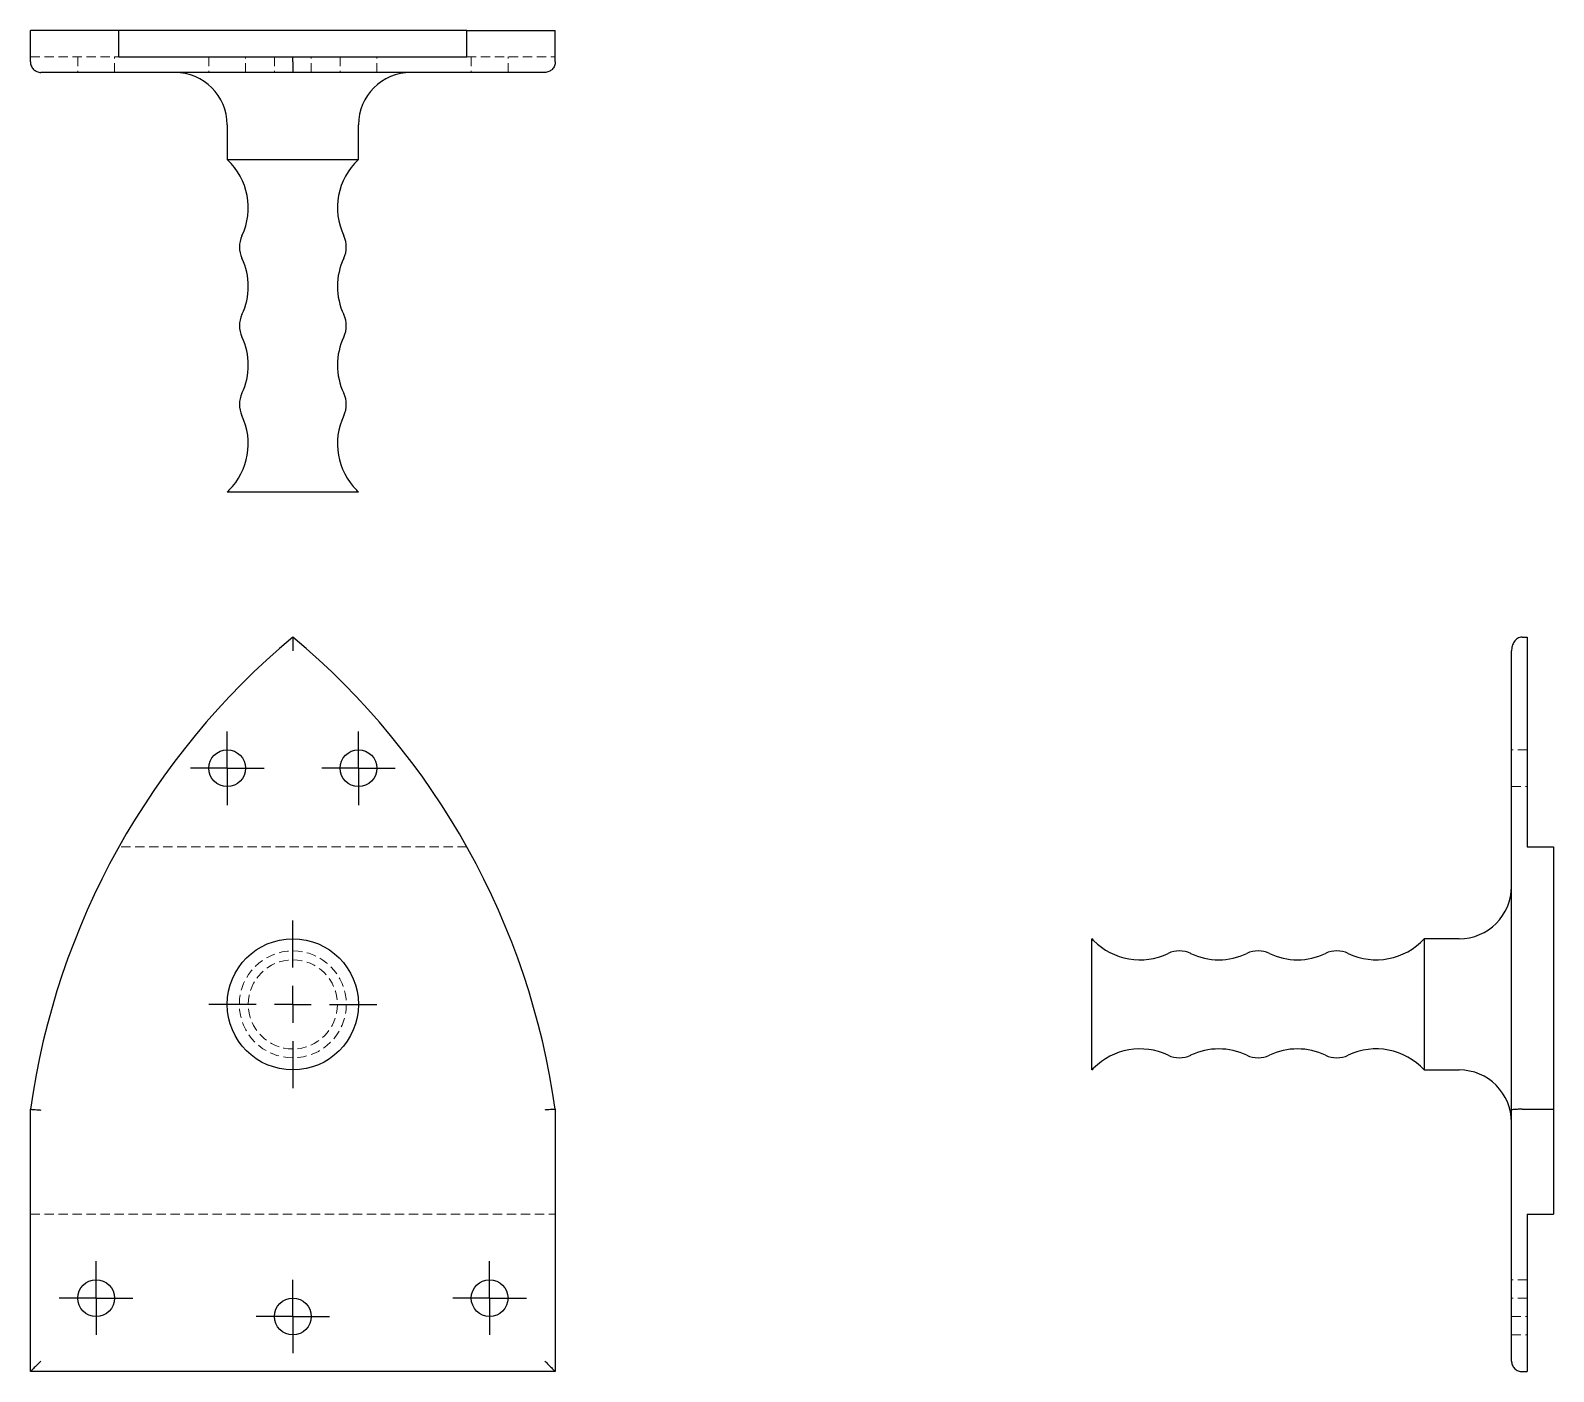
# Model space of a CAD drawing. Header units: millimetres. Extents: x 47 to 254, y 7 to 189.
import ezdxf

# ---------------------------------------------------------------- set-up
doc = ezdxf.new("R2010")
doc.units = ezdxf.units.MM
doc.linetypes.add('HIDDEN', pattern=[1.905, 1.27, -0.635])
doc.layers.add('10', color=7, linetype='Continuous')

# ---------------------------------------------------------------- blocks, each defined once
blk = doc.blocks.new('SW_CENTERMARKSYMBOL_0')
at = {"layer": '10', "color": 0}
for p, q in [((0, 2.5), (0, 5)), ((0, 0), (0, 2.5)), ((-2.5, 0), (-5, 0)), ((0, 0), (-2.5, 0)), ((0, 0), (0, -2.5)), ((0, 0), (2.5, 0)), ((2.5, 0), (5, 0)), ((0, -2.5), (0, -5))]:
    blk.add_line(p, q, dxfattribs=at)
blk = doc.blocks.new('SW_CENTERMARKSYMBOL_1')
at = {"layer": '10', "color": 0}
for p, q in [((0, 2.5), (0, 5)), ((0, 0), (0, 2.5)), ((-2.5, 0), (-5, 0)), ((0, 0), (-2.5, 0)), ((0, 0), (0, -2.5)), ((0, 0), (2.5, 0)), ((2.5, 0), (5, 0)), ((0, -2.5), (0, -5))]:
    blk.add_line(p, q, dxfattribs=at)
blk = doc.blocks.new('SW_CENTERMARKSYMBOL_2')
at = {"layer": '10', "color": 0}
for p, q in [((0, 2.5), (0, 5)), ((0, 0), (0, 2.5)), ((-2.5, 0), (-5, 0)), ((0, 0), (-2.5, 0)), ((0, 0), (0, -2.5)), ((0, 0), (2.5, 0)), ((2.5, 0), (5, 0)), ((0, -2.5), (0, -5))]:
    blk.add_line(p, q, dxfattribs=at)
blk = doc.blocks.new('SW_CENTERMARKSYMBOL_3')
at = {"layer": '10', "color": 0}
for p, q in [((0, 2.5), (0, 5)), ((0, 0), (0, 2.5)), ((-2.5, 0), (-5, 0)), ((0, 0), (-2.5, 0)), ((0, 0), (0, -2.5)), ((0, 0), (2.5, 0)), ((2.5, 0), (5, 0)), ((0, -2.5), (0, -5))]:
    blk.add_line(p, q, dxfattribs=at)
blk = doc.blocks.new('SW_CENTERMARKSYMBOL_4')
at = {"layer": '10', "color": 0}
for p, q in [((0, 2.5), (0, 5)), ((0, 0), (0, 2.5)), ((-2.5, 0), (-5, 0)), ((0, 0), (-2.5, 0)), ((0, 0), (0, -2.5)), ((0, 0), (2.5, 0)), ((2.5, 0), (5, 0)), ((0, -2.5), (0, -5))]:
    blk.add_line(p, q, dxfattribs=at)
blk = doc.blocks.new('SW_CENTERMARKSYMBOL_5')
at = {"layer": '10', "color": 0}
for p, q in [((0, 5), (0, 11.42)), ((0, 0), (0, 2.5)), ((-5, 0), (-11.42, 0)), ((0, 0), (-2.5, 0)), ((0, 0), (0, -2.5)), ((0, 0), (2.5, 0)), ((5, 0), (11.42, 0)), ((0, -5), (0, -11.42))]:
    blk.add_line(p, q, dxfattribs=at)

msp = doc.modelspace()

# ---------------------------------------------------------------- linework, layer by layer
at = {"color": 7, "linetype": 'Continuous', "lineweight": 25}
for p, q in [((59.34, 189.39), (47.33, 189.39)), ((47.33, 185.11), (47.33, 189.39)), ((59.34, 185.82), (59.34, 189.39)), ((106.66, 189.39), (59.34, 189.39)), ((106.66, 185.82), (106.66, 189.39)), ((106.66, 189.39), (118.67, 189.39)), ((118.67, 185.11), (118.67, 189.39)), ((59.34, 185.82), (83, 185.82)), ((83, 185.82), (106.66, 185.82)), ((83, 185.11), (83, 185.82)), ((83, 183.68), (48.75, 183.68)), ((117.25, 183.68), (83, 183.68)), ((74.08, 176.55), (74.08, 171.82)), ((91.92, 171.82), (91.92, 176.55)), ((74.08, 171.82), (91.92, 171.82)), ((91.92, 126.61), (74.08, 126.61)), ((250.11, 106.88), (250.82, 106.88)), ((250.82, 106.88), (250.82, 78.35)), ((248.68, 42.57), (248.68, 105.01)), ((250.82, 78.35), (254.39, 78.35)), ((254.39, 78.35), (254.39, 42.67)), ((191.61, 56.94), (191.61, 65.86)), ((241.55, 65.86), (236.82, 65.86)), ((236.82, 65.86), (236.82, 56.94)), ((191.61, 48.02), (191.61, 56.94)), ((236.82, 56.94), (236.82, 48.02)), ((236.82, 48.02), (241.55, 48.02)), ((47.33, 7), (47.33, 42.67)), ((118.67, 42.67), (118.67, 7)), ((248.68, 8.43), (248.68, 42.57)), ((250.11, 42.67), (254.39, 42.67)), ((254.39, 42.67), (254.39, 28.4)), ((250.82, 28.4), (250.82, 7)), ((250.82, 28.4), (254.39, 28.4)), ((118.67, 7), (47.33, 7)), ((250.11, 7), (250.82, 7))]:
    msp.add_line(p, q, dxfattribs=at)
at = {"color": 7, "linetype": 'HIDDEN', "lineweight": 18}
for p, q in [((47.33, 185.82), (59.34, 185.82)), ((53.75, 185.82), (53.75, 183.68)), ((58.74, 183.68), (58.74, 185.82)), ((71.58, 185.82), (71.58, 183.68)), ((76.58, 183.68), (76.58, 185.82)), ((80.5, 185.82), (80.5, 183.68)), ((85.5, 183.68), (85.5, 185.82)), ((89.42, 185.82), (89.42, 183.68)), ((94.42, 183.68), (94.42, 185.82)), ((106.66, 185.82), (118.67, 185.82)), ((107.26, 185.82), (107.26, 183.68)), ((112.25, 183.68), (112.25, 185.82)), ((250.82, 91.54), (248.68, 91.54)), ((248.68, 86.55), (250.82, 86.55)), ((106.66, 78.35), (59.34, 78.35)), ((47.33, 28.4), (118.67, 28.4)), ((250.82, 19.49), (248.68, 19.49)), ((250.82, 16.99), (248.68, 16.99)), ((248.68, 14.49), (250.82, 14.49)), ((248.68, 11.99), (250.82, 11.99))]:
    msp.add_line(p, q, dxfattribs=at)
at = {"color": 7, "linetype": 'Continuous', "lineweight": 25}
for centre, radius in [((74.08, 89.05), 2.5), ((91.92, 89.05), 2.5), ((83, 56.94), 8.92), ((56.25, 16.99), 2.5), ((109.75, 16.99), 2.5), ((83, 14.49), 2.5)]:
    msp.add_circle(centre, radius, dxfattribs=at)
at = {"color": 7, "linetype": 'HIDDEN', "lineweight": 18}
for radius in [7.27, 6.06]:
    msp.add_circle((83, 56.94), radius, dxfattribs=at)
at = {"color": 7, "linetype": 'Continuous', "lineweight": 25}
for centre, radius, start, end in [((66.95, 176.55), 7.13, 0, 90), ((99.05, 176.55), 7.13, 90, 180), ((68.02, 165.28), 8.92, 334.6231, 47.1564), ((97.98, 165.28), 8.92, 132.8436, 205.3769), ((79.3, 159.93), 3.57, 154.6231, 205.3769), ((86.7, 159.93), 3.57, 334.6231, 25.3769), ((68.02, 154.58), 8.92, 334.6231, 25.3769), ((97.98, 154.58), 8.92, 154.6231, 205.3769), ((79.3, 149.23), 3.57, 154.6231, 205.3769), ((86.7, 149.23), 3.57, 334.6231, 25.3769), ((68.02, 143.88), 8.92, 334.6231, 25.3769), ((97.98, 143.88), 8.92, 154.6231, 205.3769), ((79.3, 138.53), 3.57, 154.6231, 205.3769), ((86.7, 138.53), 3.57, 334.6231, 25.3769), ((68.02, 133.18), 8.92, 314.884, 25.3769), ((97.98, 133.18), 8.92, 154.6231, 225.116), ((76.83, 124.33), 3.57, 134.884, 140.341), ((89.17, 124.33), 3.57, 39.659, 45.116), ((148.59, 28.43), 102.26, 129.8972, 171.9936), ((17.41, 28.43), 102.26, 8.0064, 50.1028), ((241.55, 72.99), 7.13, 270, 0), ((189.33, 63.11), 3.57, 44.884, 50.341), ((198.18, 71.92), 8.92, 224.884, 295.3769), ((203.53, 60.64), 3.57, 64.6231, 115.3769), ((214.23, 60.64), 3.57, 64.6231, 115.3769), ((224.93, 60.64), 3.57, 64.6231, 115.3769), ((230.28, 71.92), 8.92, 244.6231, 317.1564), ((208.88, 71.92), 8.92, 244.6231, 295.3769), ((219.58, 71.92), 8.92, 244.6231, 295.3769), ((198.18, 41.96), 8.92, 64.6231, 135.116), ((203.53, 53.24), 3.57, 244.6231, 295.3769), ((208.88, 41.96), 8.92, 64.6231, 115.3769), ((214.23, 53.24), 3.57, 244.6231, 295.3769), ((219.58, 41.96), 8.92, 64.6231, 115.3769), ((224.93, 53.24), 3.57, 244.6231, 295.3769), ((230.28, 41.96), 8.92, 42.8436, 115.3769), ((189.33, 50.77), 3.57, 309.659, 315.116), ((241.55, 40.89), 7.13, 0, 90)]:
    msp.add_arc(centre, radius, start, end, dxfattribs=at)
for points, knots in [([(47.33, 185.11), (47.33, 185.02), (47.34, 184.92), (47.37, 184.74), (47.4, 184.65), (47.47, 184.48), (47.52, 184.4), (47.62, 184.24), (47.68, 184.17), (47.88, 183.97), (48.04, 183.86), (48.38, 183.72), (48.57, 183.68), (48.75, 183.68)], [0, 0, 0, 0, 0.125, 0.125, 0.25, 0.25, 0.375, 0.375, 0.5, 0.5, 0.75, 0.75, 1, 1, 1, 1]), ([(83, 185.11), (83, 185), (83, 184.89), (83, 184.69), (83, 184.59), (83, 184.4), (83, 184.32), (83, 184.17), (83, 184.1), (83, 183.92), (83, 183.83), (83, 183.71), (83, 183.68), (83, 183.68)], [0, 0, 0, 0, 0.125, 0.125, 0.25, 0.25, 0.375, 0.375, 0.5, 0.5, 0.75, 0.75, 1, 1, 1, 1]), ([(118.67, 185.11), (118.67, 185.02), (118.66, 184.92), (118.63, 184.74), (118.6, 184.65), (118.53, 184.48), (118.48, 184.4), (118.38, 184.24), (118.32, 184.17), (118.12, 183.97), (117.96, 183.86), (117.62, 183.72), (117.43, 183.68), (117.25, 183.68)], [0, 0, 0, 0, 0.125, 0.125, 0.25, 0.25, 0.375, 0.375, 0.5, 0.5, 0.75, 0.75, 1, 1, 1, 1]), ([(83, 106.88), (83, 106.88), (83, 106.87), (83, 106.81), (83, 106.76), (83, 106.64), (83, 106.57), (83, 106.42), (83, 106.34), (83, 106.07), (83, 105.87), (83, 105.45), (83, 105.23), (83, 105.01)], [0, 0, 0, 0, 0.125, 0.125, 0.25, 0.25, 0.375, 0.375, 0.5, 0.5, 0.75, 0.75, 1, 1, 1, 1]), ([(250.11, 106.88), (250, 106.88), (249.89, 106.87), (249.69, 106.81), (249.59, 106.76), (249.4, 106.64), (249.32, 106.57), (249.17, 106.42), (249.1, 106.34), (248.92, 106.07), (248.83, 105.87), (248.71, 105.45), (248.68, 105.23), (248.68, 105.01)], [0, 0, 0, 0, 0.125, 0.125, 0.25, 0.25, 0.375, 0.375, 0.5, 0.5, 0.75, 0.75, 1, 1, 1, 1]), ([(47.33, 42.67), (47.33, 42.67), (47.34, 42.67), (47.37, 42.67), (47.4, 42.67), (47.47, 42.66), (47.52, 42.66), (47.62, 42.65), (47.68, 42.65), (47.88, 42.63), (48.04, 42.62), (48.38, 42.6), (48.57, 42.59), (48.75, 42.57)], [0, 0, 0, 0, 0.125, 0.125, 0.25, 0.25, 0.375, 0.375, 0.5, 0.5, 0.75, 0.75, 1, 1, 1, 1]), ([(118.67, 42.67), (118.67, 42.67), (118.66, 42.67), (118.63, 42.67), (118.6, 42.67), (118.53, 42.66), (118.48, 42.66), (118.38, 42.65), (118.32, 42.65), (118.12, 42.63), (117.96, 42.62), (117.62, 42.6), (117.43, 42.59), (117.25, 42.57)], [0, 0, 0, 0, 0.125, 0.125, 0.25, 0.25, 0.375, 0.375, 0.5, 0.5, 0.75, 0.75, 1, 1, 1, 1]), ([(250.11, 42.67), (250.02, 42.67), (249.92, 42.67), (249.74, 42.67), (249.65, 42.67), (249.48, 42.66), (249.4, 42.66), (249.24, 42.65), (249.17, 42.65), (248.97, 42.63), (248.86, 42.62), (248.72, 42.6), (248.68, 42.59), (248.68, 42.57)], [0, 0, 0, 0, 0.125, 0.125, 0.25, 0.25, 0.375, 0.375, 0.5, 0.5, 0.75, 0.75, 1, 1, 1, 1]), ([(48.75, 8.43), (48.59, 8.26), (48.4, 8.08), (48.05, 7.73), (47.88, 7.56), (47.61, 7.28), (47.5, 7.17), (47.36, 7.03), (47.33, 7), (47.33, 7)], [0, 0, 0, 0, 0.25, 0.25, 0.5, 0.5, 0.75, 0.75, 1, 1, 1, 1]), ([(117.25, 8.43), (117.41, 8.26), (117.6, 8.08), (117.95, 7.73), (118.12, 7.56), (118.39, 7.28), (118.5, 7.17), (118.64, 7.03), (118.67, 7), (118.67, 7)], [0, 0, 0, 0, 0.25, 0.25, 0.5, 0.5, 0.75, 0.75, 1, 1, 1, 1]), ([(248.68, 8.43), (248.68, 8.26), (248.72, 8.08), (248.85, 7.73), (248.96, 7.56), (249.24, 7.28), (249.41, 7.17), (249.76, 7.03), (249.94, 7), (250.11, 7)], [0, 0, 0, 0, 0.25, 0.25, 0.5, 0.5, 0.75, 0.75, 1, 1, 1, 1])]:
    msp.add_open_spline(points, degree=3, knots=knots, dxfattribs=at)

# ---------------------------------------------------------------- block references
at = {"layer": '10'}
for name, p in [('SW_CENTERMARKSYMBOL_1', (74.08, 89.05)), ('SW_CENTERMARKSYMBOL_2', (91.92, 89.05)), ('SW_CENTERMARKSYMBOL_5', (83, 56.94)), ('SW_CENTERMARKSYMBOL_0', (56.25, 16.99)), ('SW_CENTERMARKSYMBOL_4', (109.75, 16.99)), ('SW_CENTERMARKSYMBOL_3', (83, 14.49))]:
    msp.add_blockref(name, p, dxfattribs=at)

doc.saveas('drawing.dxf')
